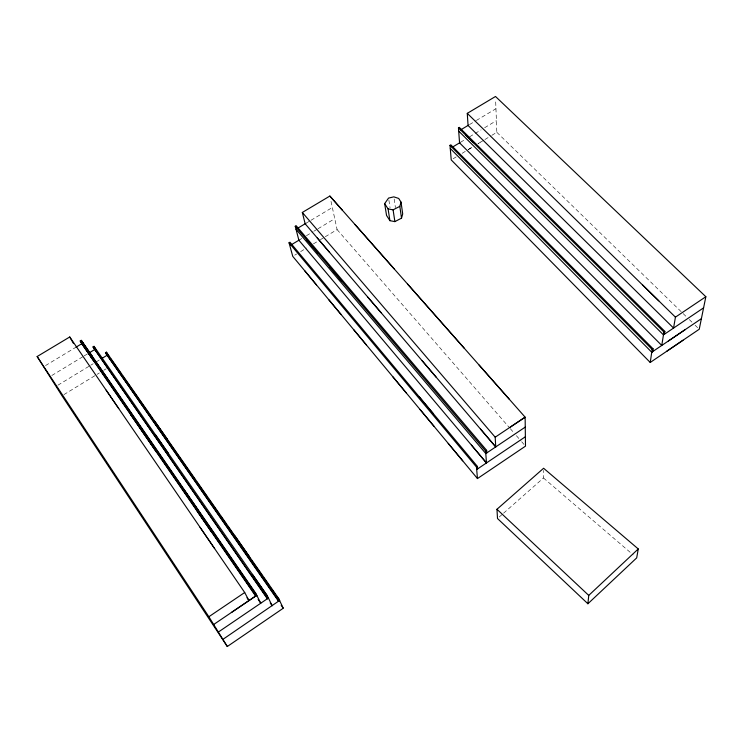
<?xml version="1.0" encoding="UTF-8"?>
<svg xmlns="http://www.w3.org/2000/svg" width="743" height="743" viewBox="0 0 743 743"><rect width="100%" height="100%" fill="white"/><g stroke="black" fill="none" stroke-linecap="round" stroke-linejoin="round"><path stroke-width="0.56" stroke-dasharray="3.71 2.79" d="M503.578 513.172L543.467 477.981L543.579 470.421M499.24 516.998L502.714 513.942M63.898 394.626L96.414 374.76M97.147 374.314L99.367 372.958M103.732 370.293L106.249 368.751M57.908 385.199L90.256 365.519M90.702 365.25L93.191 363.736M97.101 361.358L99.283 360.03M51.806 375.503L83.736 356.166M84.182 355.897L88.547 353.25M453.137 158.761L456.183 156.912M462.137 153.318L467.087 150.318M468.081 149.714L473.04 146.715M483.944 140.111L477.99 143.715L481.733 141.449M484.928 139.508L490.882 135.913M491.875 135.31L496.826 132.31L495.627 99.813M468.424 149.501L473.18 146.631M294.72 255.165L296.717 253.967M300.636 251.598L306.553 248.032M313.444 243.871L319.453 240.249M320.344 239.71L324.292 237.333M325.276 236.738L337.108 229.596L330.765 200.22M45.499 365.584L75.73 347.362M460.53 142.266L465.74 139.127M469.585 136.805L481.12 129.858M484.622 127.74L496.398 120.645M469.474 124.601L475.752 120.83M476.337 120.477L495.962 108.701M299.596 239.803L301.797 238.484M306.432 235.698L313.091 231.695M314.038 231.129L317.298 229.169M318.004 228.751L334.749 218.683M306.116 223.188L310.407 220.625M310.973 220.29L332.335 207.511M543.467 477.981L633.175 554.872M496.826 132.31L682.65 313.1M683.151 313.592L686.365 316.722M689.29 319.555L692.002 322.202M695.095 325.211L697.631 327.682M337.108 229.596L509.54 427.81M510.302 428.683L513.469 432.324M516.385 435.667L520.992 440.961M521.697 441.779L523.991 444.416M388.895 200.238L390.056 207.771M394.152 199.013L395.434 207.631"/><path stroke-width="1.11" d="M587.908 603.753L588.744 595.403L638.265 548.956L543.607 468.257L496.965 509.271L497.513 518.53L587.908 603.753L636.695 557.882L638.265 548.956M650.227 362.463L652.159 349.451L653.078 348.829L450.852 144.848L449.998 145.359L451.224 159.921L650.227 362.463L699.237 329.242L705.85 296.726L495.507 96.488L467.273 113.354L468.062 125.456L673.557 328.072L675.433 317.15L705.85 296.726M653.078 348.829L652.66 351.606L651.75 352.228L450.323 148.516M664.846 331.387L663.926 332.01L661.762 345.458L459.564 142.851L458.45 127.889L459.304 127.378L664.846 331.387L664.381 334.257M401.517 218.163L402.706 213.947L401.025 202.124L398.694 198.437L393.836 196.858L388.561 198.084L384.66 203.628L386.546 215.433L389.917 220.671L394.877 221.618L401.517 218.163L399.827 206.359L401.025 202.124M247.001 597.734L248.961 600.595L244.707 592.515L69.74 336.978L37.15 356.529L61.994 395.787L227.302 646.512L283.259 608.238L278.56 598.356M218.34 632.061L268.399 598.022L267.322 598.765L266.282 596.666L267.378 595.923L252.369 574.311M278.625 601.384L277.65 599.322L278.727 598.589L106.435 352.173L105.46 352.767L278.625 601.384L279.693 600.65L276.22 595.672M222.881 639.389L279.572 600.483M213.668 624.51L256.753 595.319L189.084 497.206M231.379 612.501L256.753 595.319L255.638 596.062L81.804 343.703L80.244 340.944L81.256 340.34L255.657 593.174L260.765 603.223L258.137 599.406M666.685 351.309L683.021 340.238M227.302 646.512L208.857 616.736L244.707 592.515M255.638 596.062L254.552 593.917L255.657 593.174M703.593 307.853L663.462 334.879L458.682 131.074M668.412 340.963L684.962 329.781M651.75 352.228L701.383 318.682M525.385 436.754L476.69 469.52L477.628 468.889L477.424 466.437L289.956 242.218L289.046 242.775L292.751 256.354L477.461 478.566L525.496 446.144L525.134 417.176L329.864 196.059L302.327 212.452L305.15 223.773L495.73 446.905L495.191 437.2L302.327 212.452M485.625 451.02L486.637 450.351L296.16 225.705L295.24 226.253L298.881 240.23L486.461 462.945L485.625 451.02L295.24 226.253M296.02 229.234L485.811 453.564L486.804 452.896L486.637 450.351M510.218 427.16L525.134 417.176L495.191 437.2M485.811 453.564L525.264 427.095M477.461 478.566L476.477 467.059L477.424 466.437M101.995 358.377L106.908 355.386M267.322 598.765L93.024 346.944L94.017 346.34L267.378 595.923L272.179 605.768L270.201 602.907M89.559 352.637L94.565 349.609M75.953 347.222L81.832 343.684M452.199 147.29L460.075 142.545M460.641 129.904L468.536 125.168M290.773 245.097L299.253 240.008M297.934 228.082L305.828 223.364M384.66 203.628L388.078 208.894L393.093 209.851L399.827 206.359M496.965 509.271L588.744 595.403M642.481 284.885L658.809 300.869M467.273 113.354L675.433 317.15M458.45 127.889L663.926 332.01M465.88 135.272L473.384 142.73M449.998 145.359L652.159 349.451M329.864 196.059L342.282 210.12M394.134 268.836L354.913 224.432M407.666 284.16L464.254 348.244M479.059 365.008L509.494 399.465M317.28 237.974L329.613 252.416M367.915 297.256L381.113 312.719M422.173 360.782L436.345 377.379M480.48 429.036L495.73 446.905M306.664 239.748L318.273 253.447M330.068 267.378L342.059 281.532M471.461 445.122L486.461 462.945M419.043 396.604L433.234 413.591M289.046 242.775L476.477 467.059M304.537 270.536L316.518 284.95M328.694 299.605L341.093 314.512M353.687 329.66L366.503 345.077M392.787 376.71L406.282 392.945M420.009 409.458L433.996 426.278M448.215 443.385L462.713 460.818M154.86 421.439L167.547 439.587M234.825 535.814L249.109 556.238M107.865 354.81L109.193 356.705M110.512 358.6L121.118 373.775M122.446 375.67L152.269 418.346M153.597 420.241L164.203 435.417M165.531 437.311L195.353 479.987M196.681 481.882L207.288 497.048M208.607 498.952L219.213 514.119M220.541 516.023L226.504 524.558M227.832 526.453L231.807 532.137M233.135 534.041L237.779 540.672M239.766 543.523L243.741 549.207M245.069 551.102L250.363 558.69M251.691 560.584L262.298 575.76M263.626 577.655L269.588 586.19M270.916 588.094L274.891 593.778M105.46 352.767L277.65 599.322M281.188 605.266L283.102 608.006M155.501 434.841L168.512 453.592M93.024 346.944L266.282 596.666M92.021 355.953L81.256 340.34L85.417 347.705M82.807 343.09L115.927 391.106M116.475 391.905L188.443 496.278M184.413 490.417L189.456 497.736M190.719 499.565L197.647 509.624M94.667 360.281L106.751 377.806M92.123 358.182L80.244 340.944L254.552 593.917M81.804 343.703L93.655 360.903M130.582 414.529L156.439 452.06M197.211 511.24L211.356 531.784M106.156 390.159L118.769 408.594M200.081 527.335L214.634 548.603M37.15 356.529L208.857 616.736M69.74 336.978L73.548 343.582M94.017 346.34L96.609 351.021M106.435 352.173L108.915 356.751M388.078 208.894L389.917 220.671M393.093 209.851L394.877 221.618"/></g></svg>
